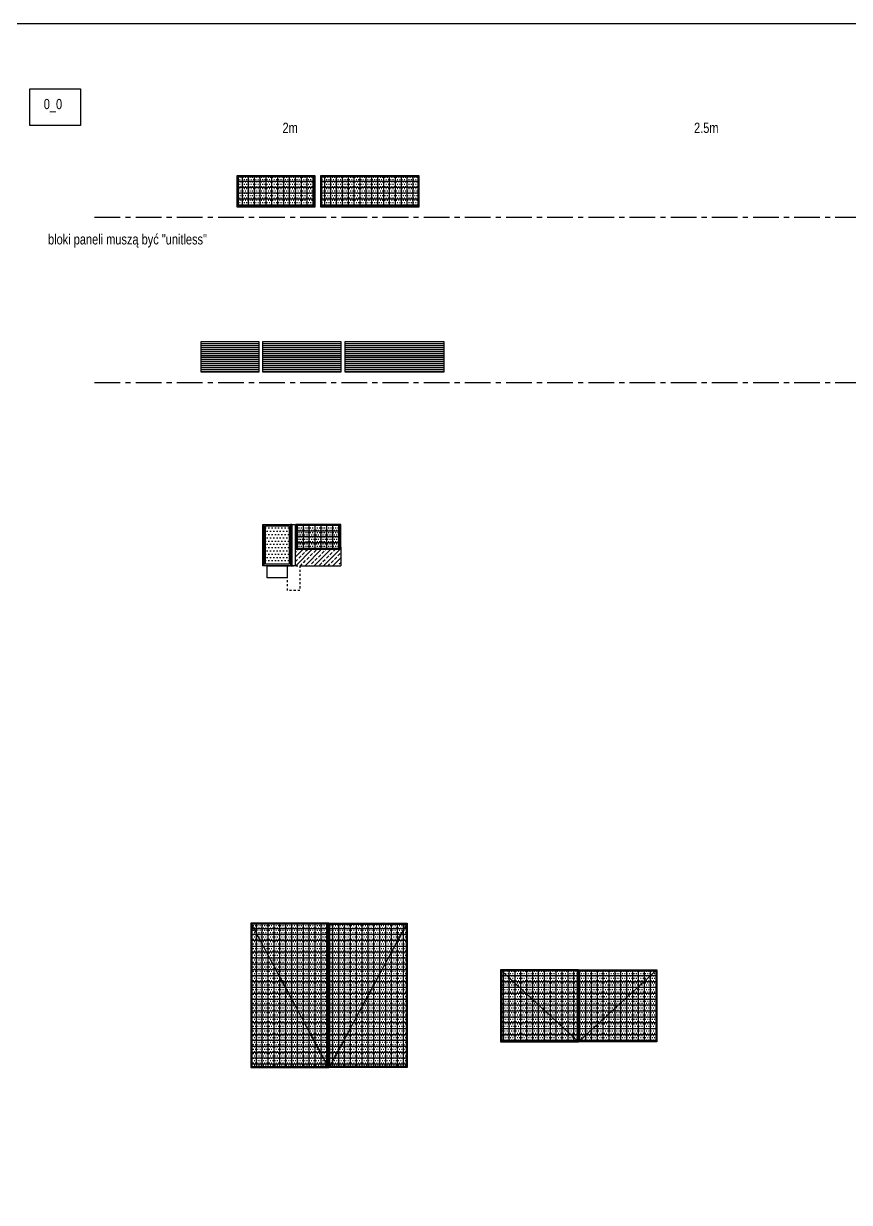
# Model space of a CAD drawing. Header units: metres. Extents: x -16 to 917, y -427 to 244.
# Drawn here: x 598.3 to 638.4, y -387.5 to -330.2 of the extents above; entities that cross this region are included whole.
import ezdxf

# ---------------------------------------------------------------- set-up
doc = ezdxf.new("R2010")
doc.units = ezdxf.units.M
doc.linetypes.add('CENTER', pattern=[2, 1.25, -0.25, 0.25, -0.25])
doc.linetypes.add('DASHED', pattern=[0.75, 0.5, -0.25])
doc.layers.add('m_panele', color=7, linetype='Continuous')
doc.layers.add('m_podwaliny', color=8, linetype='Continuous')
doc.styles.add('CDMSTYLE', font='CDMSIMPL', dxfattribs={"width": 0.8, "bigfont": 'CDMBIGPL'})
pattern_1 = [(90, (-1e-12, -1), (-0.28575, 6e-17), []), (180, (-1e-12, -1), (-6e-17, -0.28575), [])]
pattern_2 = [(0, (-1e-12, -1), (0.0555625, 0.111125), [0, -0.111125])]
pattern_3 = [(0, (-344.70027, -270.53981), (3e-17, 0.09525), [])]
pattern_4 = [(90, (0.1, -1), (-0.28575, 6e-17), []), (180, (0.1, -1), (-6e-17, -0.28575), [])]
pattern_5 = [(0, (0.1, -1), (0.0555625, 0.111125), [0, -0.111125])]

# ---------------------------------------------------------------- blocks, each defined once
blk = doc.blocks.new('0_0')
at = {"color": 1, "linetype": 'Continuous', "lineweight": 25}
blk.add_lwpolyline([(0, 0), (0.001, 0)], dxfattribs=at)
blk = doc.blocks.new('P_4_2_1')
at = {"layer": 'm_panele'}
h = blk.add_hatch(color=251, dxfattribs=at)
h.paths.add_polyline_path([(3.9, 2), (0.1, 2), (0.1, 0.5), (3.9, 0.5)])
h.paths.add_polyline_path([(3.85, 0.55), (0.15, 0.55), (0.15, 1.95), (3.85, 1.95)], flags=16)
h = blk.add_hatch(dxfattribs=at)
h.set_pattern_fill('ANSI37', color=251, scale=0.09, angle=45, style=0)
h.set_pattern_definition(pattern_1)
h.paths.add_polyline_path([(3.85, 1.95), (0.15, 1.95), (0.15, 0.55), (3.85, 0.55)])
h = blk.add_hatch(dxfattribs=at)
h.set_pattern_fill('DOTS', color=95, scale=0.07, style=0)
h.set_pattern_definition(pattern_2)
h.paths.add_polyline_path([(3.85, 1.95), (0.15, 1.95), (0.15, 0.55), (3.85, 0.55)])
at = {"layer": 'm_panele', "color": 251}
blk.add_lwpolyline([(0.1, 0.5), (3.9, 0.5), (3.9, 2), (0.1, 2), (0.1, 0.5)], dxfattribs=at)
blk.add_lwpolyline([(0.15, 0.55), (3.85, 0.55), (3.85, 1.95), (0.15, 1.95)], close=True, dxfattribs=at)
blk = doc.blocks.new('P_5_2_1')
at = {"layer": 'm_panele'}
h = blk.add_hatch(color=251, dxfattribs=at)
h.paths.add_polyline_path([(4.9, 2), (0.1, 2), (0.1, 0.5), (4.9, 0.5)])
h.paths.add_polyline_path([(4.85, 0.55), (0.15, 0.55), (0.15, 1.95), (4.85, 1.95)], flags=16)
h = blk.add_hatch(dxfattribs=at)
h.set_pattern_fill('ANSI37', color=251, scale=0.09, angle=45, style=0)
h.set_pattern_definition(pattern_1)
h.paths.add_polyline_path([(4.85, 1.95), (0.15, 1.95), (0.15, 0.55), (4.85, 0.55)])
h = blk.add_hatch(dxfattribs=at)
h.set_pattern_fill('DOTS', color=95, scale=0.07, style=0)
h.set_pattern_definition(pattern_2)
h.paths.add_polyline_path([(4.85, 1.95), (0.15, 1.95), (0.15, 0.55), (4.85, 0.55)])
at = {"layer": 'm_panele', "color": 251}
blk.add_lwpolyline([(0.1, 0.5), (4.9, 0.5), (4.9, 2), (0.1, 2), (0.1, 0.5)], dxfattribs=at)
blk.add_lwpolyline([(0.15, 0.55), (4.85, 0.55), (4.85, 1.95), (0.15, 1.95)], close=True, dxfattribs=at)
blk = doc.blocks.new('DZ_4_2_1')
at = {"layer": 'm_panele', "linetype": 'Continuous', "lineweight": 25}
h = blk.add_hatch(dxfattribs=at)
h.set_pattern_fill('DOTS', color=95, scale=0.1)
h.set_pattern_definition([(0, (-147.98, -221.39), (0.079375, 0.15875), [0, -0.15875])])
h.paths.add_polyline_path([(1.385, 2.04), (0.235, 2.04), (0.235, 1.13), (1.385, 1.13)])
h.paths.add_polyline_path([(1.385, 1.06), (0.235, 1.06), (0.235, 0.08), (1.385, 0.08)])
at = {"layer": 'm_panele'}
h = blk.add_hatch(color=251, dxfattribs=at)
h.paths.add_polyline_path([(3.892, 2.01), (1.7, 2.01), (1.7, 0.81), (3.892, 0.81)])
h.paths.add_polyline_path([(3.842, 0.86), (1.75, 0.86), (1.75, 1.96), (3.842, 1.96)], flags=16)
h = blk.add_hatch(dxfattribs=at)
h.set_pattern_fill('ANSI37', color=251, scale=0.09, angle=45, style=0)
h.set_pattern_definition([(90, (0.1, 0.31), (-0.28575, 6e-17), []), (180, (0.1, 0.31), (-6e-17, -0.28575), [])])
h.paths.add_polyline_path([(3.842, 1.96), (1.75, 1.96), (1.75, 0.86), (3.842, 0.86)])
h = blk.add_hatch(dxfattribs=at)
h.set_pattern_fill('DOTS', color=95, scale=0.07, style=0)
h.set_pattern_definition([(0, (0.1, 0.31), (0.0555625, 0.111125), [0, -0.111125])])
h.paths.add_polyline_path([(3.842, 1.96), (1.75, 1.96), (1.75, 0.86), (3.842, 0.86)])
h = blk.add_hatch(dxfattribs=at)
h.set_pattern_fill('ANSI33', color=8, scale=0.05, style=0)
h.set_pattern_definition([(45, (-151.2667, -223.5827), (-0.2245064, 0.2245064), []), (45, (-151.0422, -223.5827), (-0.2245064, 0.2245064), [0.15875, -0.079375])])
h.paths.add_polyline_path([(3.892, 0.81), (1.7, 0.81), (1.7, 0.01), (1.9, 0.01), (4.692, 0.01), (3.892, 0.01)])
at = {"layer": 'm_panele', "color": 8, "lineweight": 25}
blk.add_line((3.892, 0.91), (3.892, 0.01), dxfattribs=at)
at = {"layer": 'm_panele', "color": 8}
blk.add_line((1.9, 0.01), (3.892, 0.01), dxfattribs=at)
blk.add_line((1.9, 0.01), (3.892, 0.01), dxfattribs=at)
at = {"layer": 'm_panele', "color": 1, "linetype": 'Continuous', "lineweight": 25}
for points in [[(0.1, 2.01), (1.52, 2.01), (1.52, 0.01), (0.1, 0.01)], [(0.165, 2.01), (1.455, 2.01), (1.455, 0.01), (0.165, 0.01)], [(0.235, 1.94), (1.385, 1.94), (1.385, 0.08), (0.235, 0.08)], [(1.455, 0.01), (1.52, 0.01), (1.52, 2.01), (1.455, 2.01)], [(1.52, 2.01), (1.68, 2.01), (1.68, 0.01), (1.52, 0.01)], [(0.31, 0), (1.29, 0), (1.29, -0.58), (0.31, -0.58)]]:
    blk.add_lwpolyline(points, close=True, dxfattribs=at)
at = {"layer": 'm_panele', "color": 251}
blk.add_lwpolyline([(1.7, 0.81), (3.892, 0.81), (3.892, 2.01), (1.7, 2.01), (1.7, 0.81)], dxfattribs=at)
blk.add_lwpolyline([(1.75, 0.86), (3.842, 0.86), (3.842, 1.96), (1.75, 1.96)], close=True, dxfattribs=at)
at = {"layer": 'm_panele', "color": 1, "linetype": 'DASHED', "ltscale": 0.005}
blk.add_lwpolyline([(1.3, 0.01), (1.9, 0.01), (1.9, -1.19), (1.3, -1.19)], close=True, dxfattribs=at)
blk = doc.blocks.new('P_3_2_2')
at = {"layer": 'm_panele', "linetype": 'Continuous', "lineweight": 25}
h = blk.add_hatch(dxfattribs=at)
h.set_pattern_fill('ANSI31', scale=0.03, angle=315)
h.set_pattern_definition(pattern_3)
h.paths.add_polyline_path([(0.1, 2), (2.9, 2), (2.9, 0.5), (0.1, 0.5)])
at = {"layer": 'm_panele', "color": 1, "linetype": 'Continuous', "lineweight": 25}
blk.add_lwpolyline([(0.1, 2), (2.9, 2), (2.9, 0.5), (0.1, 0.5)], close=True, dxfattribs=at)
blk = doc.blocks.new('P_4_2_2')
at = {"layer": 'm_panele', "linetype": 'Continuous', "lineweight": 25}
h = blk.add_hatch(dxfattribs=at)
h.set_pattern_fill('ANSI31', scale=0.03, angle=315)
h.set_pattern_definition(pattern_3)
h.paths.add_polyline_path([(0.1, 2), (3.9, 2), (3.9, 0.5), (0.1, 0.5)])
at = {"layer": 'm_panele', "color": 1, "linetype": 'Continuous', "lineweight": 25}
blk.add_lwpolyline([(0.1, 2), (3.9, 2), (3.9, 0.5), (0.1, 0.5)], close=True, dxfattribs=at)
blk = doc.blocks.new('P_5_2_2')
at = {"layer": 'm_panele', "linetype": 'Continuous', "lineweight": 25}
h = blk.add_hatch(dxfattribs=at)
h.set_pattern_fill('ANSI31', scale=0.03, angle=315)
h.set_pattern_definition(pattern_3)
h.paths.add_polyline_path([(0.1, 2), (4.9, 2), (4.9, 0.5), (0.1, 0.5)])
at = {"layer": 'm_panele', "color": 1, "linetype": 'Continuous', "lineweight": 25}
blk.add_lwpolyline([(0.1, 2), (4.9, 2), (4.9, 0.5), (0.1, 0.5)], close=True, dxfattribs=at)
blk = doc.blocks.new('DZ_8_7_1')
at = {"layer": 'm_panele'}
h = blk.add_hatch(color=251, dxfattribs=at)
h.paths.add_polyline_path([(4, 7), (0.2, 7), (0.2, 0), (4, 0)])
h.paths.add_polyline_path([(3.95, 0.05), (0.25, 0.05), (0.25, 7), (3.95, 7)], flags=16)
h = blk.add_hatch(dxfattribs=at)
h.set_pattern_fill('ANSI37', color=251, scale=0.09, angle=45, style=0)
h.set_pattern_definition(pattern_4)
h.paths.add_polyline_path([(3.95, 7), (0.25, 7), (0.25, 0.05), (3.95, 0.05)])
h = blk.add_hatch(dxfattribs=at)
h.set_pattern_fill('DOTS', color=95, scale=0.07, style=0)
h.set_pattern_definition(pattern_5)
h.paths.add_polyline_path([(3.95, 7), (0.25, 7), (0.25, 0.05), (3.95, 0.05)])
h = blk.add_hatch(color=251, dxfattribs=at)
h.paths.add_polyline_path([(4, 7), (7.8, 7), (7.8, 0), (4, 0)])
h.paths.add_polyline_path([(4.05, 0.05), (7.75, 0.05), (7.75, 7), (4.05, 7)], flags=16)
h = blk.add_hatch(dxfattribs=at)
h.set_pattern_fill('ANSI37', color=251, scale=0.09, angle=45, style=0)
h.set_pattern_definition(pattern_4)
h.paths.add_polyline_path([(4.05, 7), (7.75, 7), (7.75, 0.05), (4.05, 0.05)])
h = blk.add_hatch(dxfattribs=at)
h.set_pattern_fill('DOTS', color=95, scale=0.07, style=0)
h.set_pattern_definition(pattern_5)
h.paths.add_polyline_path([(4.05, 7), (7.75, 7), (7.75, 0.05), (4.05, 0.05)])
at = {"layer": 'm_panele', "color": 251}
for p, q in [((0.2, 7), (3.95, 0.05)), ((4.05, 0.05), (7.8, 7))]:
    blk.add_line(p, q, dxfattribs=at)
for points in [[(0.2, 0), (4, 0), (4, 7), (0.2, 7), (0.2, 0)], [(7.8, 0), (4, 0), (4, 7), (7.8, 7), (7.8, 0)]]:
    blk.add_lwpolyline(points, dxfattribs=at)
for points in [[(0.25, 0.05), (3.95, 0.05), (3.95, 6.95), (0.25, 6.95)], [(7.75, 0.05), (4.05, 0.05), (4.05, 6.95), (7.75, 6.95)]]:
    blk.add_lwpolyline(points, close=True, dxfattribs=at)
blk = doc.blocks.new('DZ_8_3.5_1')
at = {"layer": 'm_panele'}
h = blk.add_hatch(color=251, dxfattribs=at)
h.paths.add_polyline_path([(4, 3.5), (0.2, 3.5), (0.2, 0), (4, 0)])
h.paths.add_polyline_path([(3.95, 0.05), (0.25, 0.05), (0.25, 3.5), (3.95, 3.5)], flags=16)
h = blk.add_hatch(dxfattribs=at)
h.set_pattern_fill('ANSI37', color=251, scale=0.09, angle=45, style=0)
h.set_pattern_definition(pattern_4)
h.paths.add_polyline_path([(3.95, 3.45), (0.25, 3.45), (0.25, 0.05), (3.95, 0.05)])
h = blk.add_hatch(dxfattribs=at)
h.set_pattern_fill('DOTS', color=95, scale=0.07, style=0)
h.set_pattern_definition(pattern_5)
h.paths.add_polyline_path([(3.95, 3.45), (0.25, 3.45), (0.25, 0.05), (3.95, 0.05)])
h = blk.add_hatch(color=251, dxfattribs=at)
h.paths.add_polyline_path([(4, 3.5), (7.8, 3.5), (7.8, 0), (4, 0)])
h.paths.add_polyline_path([(4.05, 0.05), (7.75, 0.05), (7.75, 3.5), (4.05, 3.5)], flags=16)
h = blk.add_hatch(dxfattribs=at)
h.set_pattern_fill('ANSI37', color=251, scale=0.09, angle=45, style=0)
h.set_pattern_definition(pattern_4)
h.paths.add_polyline_path([(4.05, 3.45), (7.75, 3.45), (7.75, 0.05), (4.05, 0.05)])
h = blk.add_hatch(dxfattribs=at)
h.set_pattern_fill('DOTS', color=95, scale=0.07, style=0)
h.set_pattern_definition(pattern_5)
h.paths.add_polyline_path([(4.05, 3.45), (7.75, 3.45), (7.75, 0.05), (4.05, 0.05)])
at = {"layer": 'm_panele', "color": 251}
for p, q in [((0.2, 3.5), (3.95, 0.05)), ((4.05, 0.05), (7.8, 3.5))]:
    blk.add_line(p, q, dxfattribs=at)
for points in [[(0.2, 0), (4, 0), (4, 3.5), (0.2, 3.5), (0.2, 0)], [(7.8, 0), (4, 0), (4, 3.5), (7.8, 3.5), (7.8, 0)]]:
    blk.add_lwpolyline(points, dxfattribs=at)
for points in [[(0.25, 0.05), (3.95, 0.05), (3.95, 3.45), (0.25, 3.45)], [(7.75, 0.05), (4.05, 0.05), (4.05, 3.45), (7.75, 3.45)]]:
    blk.add_lwpolyline(points, close=True, dxfattribs=at)

msp = doc.modelspace()

# ---------------------------------------------------------------- linework, layer by layer
at = {"color": 8, "linetype": 'CENTER', "lineweight": 25}
for p, q in [((601.7392, -339.6476), (820.7107, -339.6476)), ((601.7392, -347.683), (820.7107, -347.683))]:
    msp.add_line(p, q, dxfattribs=at)
at = {"color": 1, "linetype": 'Continuous', "lineweight": 25}
msp.add_lwpolyline([(546.6373, -330.248), (917.4897, -330.248), (917.4897, -426.9494), (546.6373, -426.9494)], close=True, dxfattribs=at)
at = {"layer": 'm_podwaliny', "color": 1, "linetype": 'Continuous', "lineweight": 25}
msp.add_lwpolyline([(601.05, -335.2035), (598.5943, -335.2035), (598.5943, -333.4097), (601.05, -333.4097)], close=True, dxfattribs=at)

# ---------------------------------------------------------------- block references
at = {"layer": 'm_panele', "color": 1, "linetype": 'Continuous', "lineweight": 25}
for name, p in [('P_4_2_1', (608.5621, -339.6477)), ('P_5_2_1', (612.6204, -339.6477)), ('P_3_2_2', (606.8161, -347.683)), ('P_4_2_2', (609.8161, -347.683)), ('P_5_2_2', (613.8161, -347.683)), ('DZ_8_7_1', (609.1267, -380.94)), ('DZ_8_3.5_1', (621.2596, -379.6972))]:
    msp.add_blockref(name, p, dxfattribs=at)
at = {"layer": 'm_panele', "color": 6, "linetype": 'Continuous', "lineweight": 25}
msp.add_blockref('DZ_4_2_1', (609.8136, -356.5843), dxfattribs=at)
at = {"layer": 'm_podwaliny', "color": 1, "linetype": 'Continuous', "lineweight": 25}
msp.add_blockref('0_0', (599.608, -334.655), dxfattribs=at)

# ---------------------------------------------------------------- texts
at = {"layer": 'm_panele', "color": 1, "linetype": 'Continuous', "lineweight": 25, "style": 'CDMSTYLE', "width": 0.8}
for s, p in [('2m', (610.8742, -335.5601)), ('2.5m', (630.8742, -335.5601)), ('bloki paneli muszą być "unitless"', (599.4791, -340.9736))]:
    msp.add_text(s, height=0.5, dxfattribs=at).set_placement(p)
at = {"layer": 'm_podwaliny', "color": 1, "linetype": 'Continuous', "lineweight": 25, "style": 'CDMSTYLE', "width": 0.8}
msp.add_text('0_0', height=0.5, dxfattribs=at).set_placement((599.2723, -334.4062))

doc.saveas('drawing.dxf')
